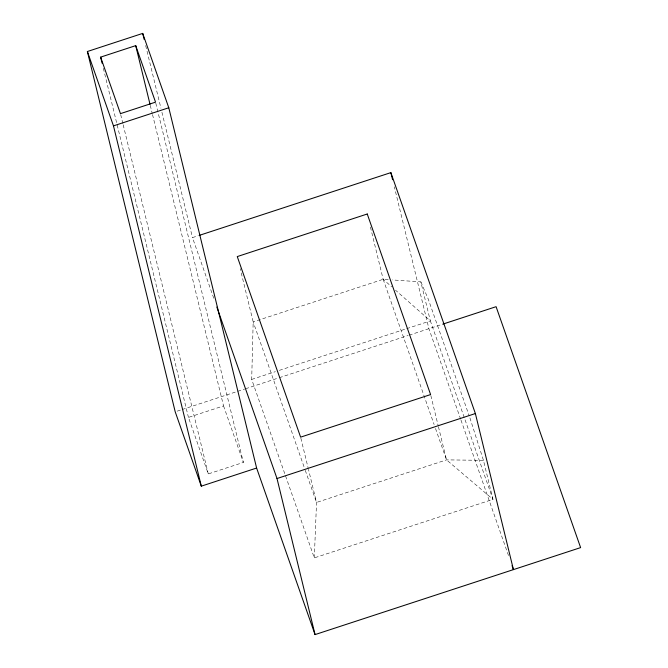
<?xml version="1.0" encoding="UTF-8"?>
<svg xmlns="http://www.w3.org/2000/svg" width="668" height="668" viewBox="0 0 668 668"><rect width="100%" height="100%" fill="white"/><g stroke="black" fill="none" stroke-linecap="round" stroke-linejoin="round"><path stroke-width="0.5" stroke-dasharray="3.34 2.5" d="M469.913 417.867L483.448 460.352L492.967 499.363L314.311 557.889L251.694 379.424L253.18 321.876L240.204 268.636M314.311 557.889L316.532 502.445L308.457 469.295M213.76 298.262L192.476 237.608L198.404 235.662M388.258 279.65L383.165 279.299L253.18 321.876L304.483 468.093M251.694 379.424L275.383 371.667M279.333 370.373L405.676 328.99M406.662 328.664L430.351 320.907L420.84 281.888L392.325 279.925M177.195 411.146L181.153 409.851M182.147 409.526L244.58 389.068M245.573 388.751L278.272 378.038M279.266 377.712L408.098 335.511M409.083 335.186L441.748 324.481M155.794 103.164L243.369 462.423L208.282 473.921L188.451 417.408L223.546 405.91L152.496 114.453M483.448 460.352L446.516 459.868L316.532 502.445L304.825 469.078M435.494 428.464L446.516 459.868L492.967 499.363L430.351 320.907L395.539 290.213M370.431 227.062L383.165 279.299L391.673 286.797M420.84 281.888L428.171 298.888L469.22 415.897M460.644 419.162L428.906 328.689L394.32 186.806M460.995 420.147L509.292 557.813M383.165 279.299L434.125 424.539M223.546 405.91L243.369 462.423M430.843 395.573L438.191 425.708M438.433 426.718L446.516 459.868M300.859 438.15L308.207 468.293M145.657 45.533L160.938 108.208M161.923 112.249L192.476 237.608M150.275 105.344L152.246 113.443M120.699 114.654L122.92 123.764M123.171 124.774L208.282 473.921M103.34 68.261L188.451 417.408"/><path stroke-width="1" d="M256.612 468.034L201.302 486.154L175.208 411.797L87.383 51.52L142.702 33.4L168.787 107.757L256.612 468.034L315.054 634.6L580.617 547.61L496.09 306.687L442.734 324.164M100.626 57.131L135.721 45.633L155.544 102.146L120.457 113.643L100.626 57.131L102.104 63.201M201.302 486.154L113.477 125.876L168.787 107.757M199.39 235.345L390.863 172.62L475.382 413.542L513.433 569.612L512.055 565.679M315.054 634.6L277.003 478.53L475.382 413.542M216.849 307.071L277.003 478.53M87.383 51.52L113.477 125.876M390.863 172.62L392.592 179.717M142.702 33.4L144.179 39.462M135.721 45.633L150.024 104.333M367.25 214.002L237.265 256.579L300.617 437.148L430.601 394.571L367.25 214.002"/></g></svg>
